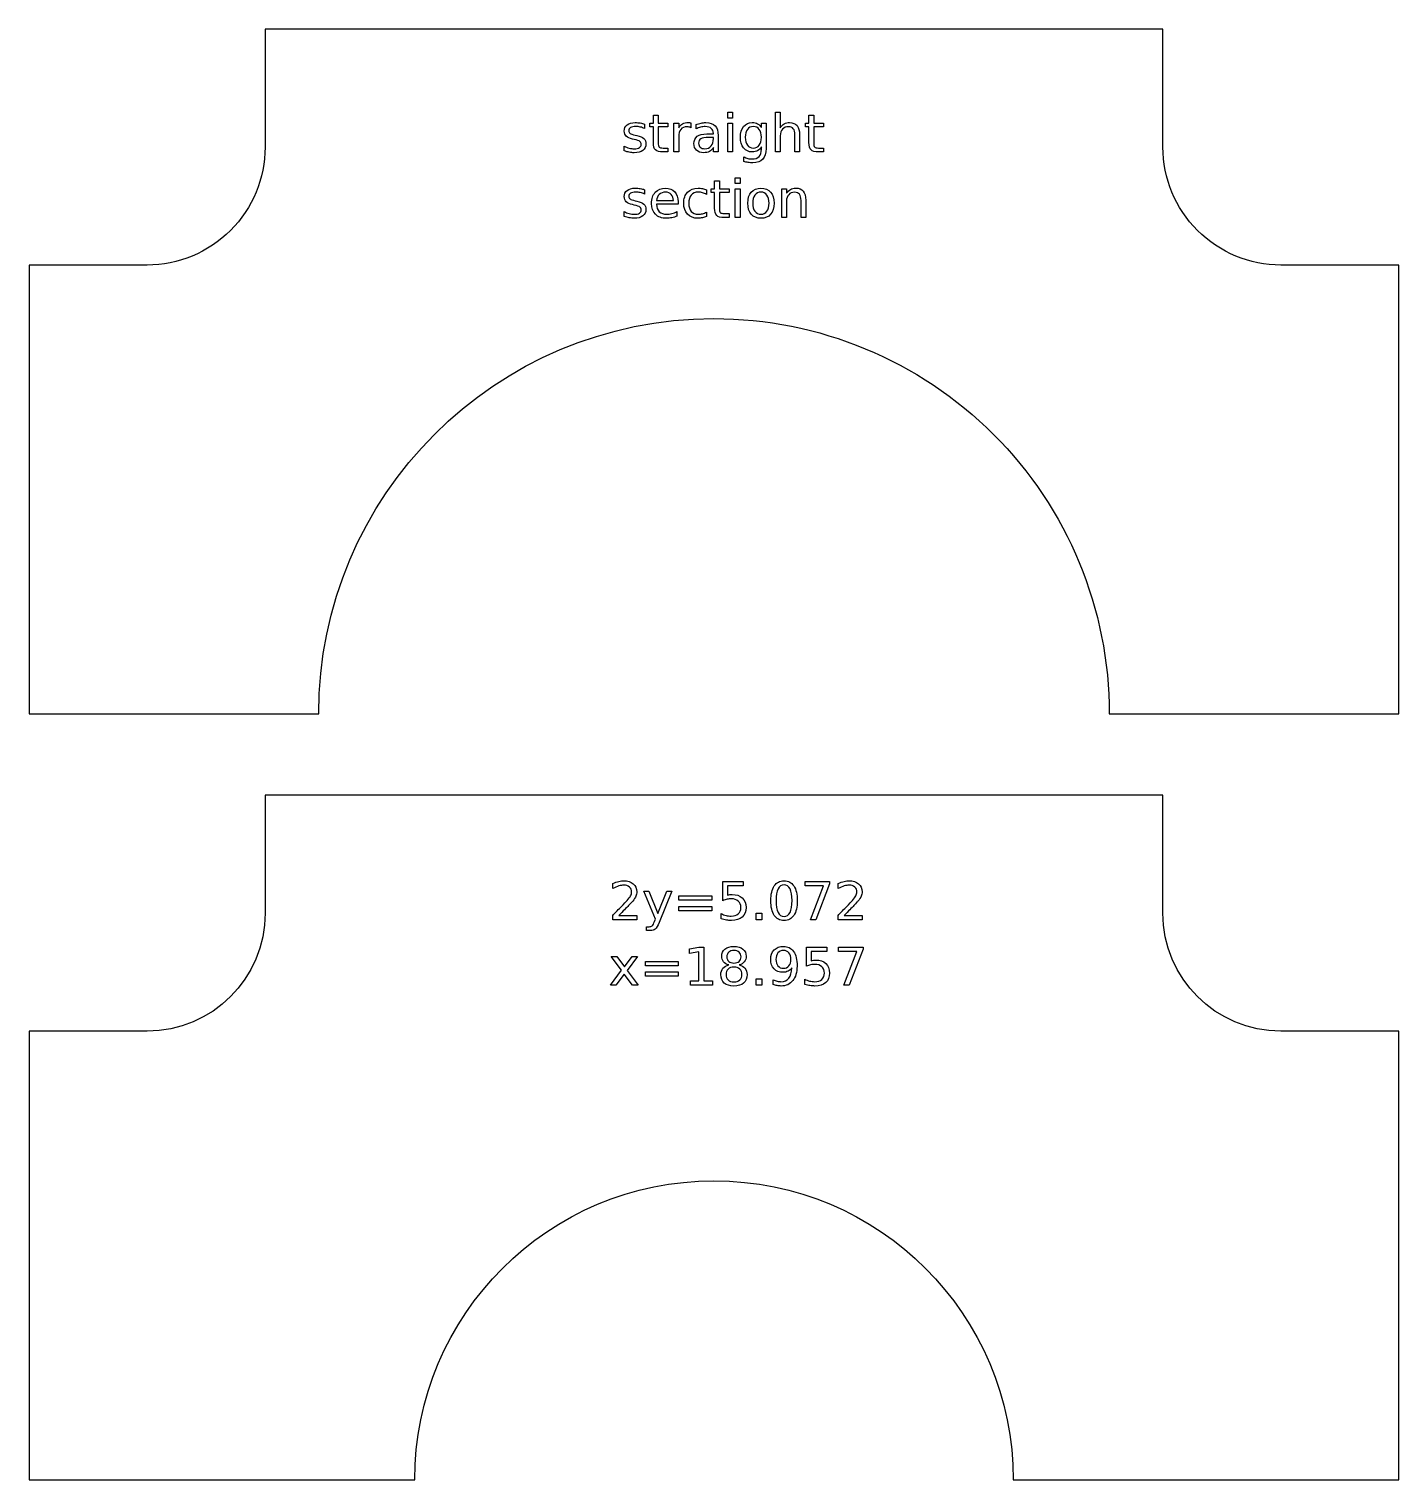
# Model space of a CAD drawing. Extents: x -1338 to 1024, y 230 to 1240.
# Drawn here: x 428.7 to 723.5, y 395.4 to 707.7 of the extents above; entities that cross this region are included whole.
import ezdxf

# ---------------------------------------------------------------- set-up
doc = ezdxf.new("R2010")
doc.units = 0
doc.layers.add('Layer_1', color=7, linetype='CONTINUOUS')

msp = doc.modelspace()

# ---------------------------------------------------------------- linework, layer by layer
at = {"layer": 'Layer_1', "color": 7}
for p, q in [((672.659762, 707.689737), (479.459911, 707.689737)), ((479.459911, 707.689737), (479.459911, 707.689737)), ((672.659762, 682.289737), (672.659762, 707.689737)), ((561.095277, 687.219383), (561.095277, 686.260268)), ((561.095277, 687.219383), (561.095277, 687.219383)), ((562.285888, 686.613045), (562.285888, 687.401284)), ((562.285888, 687.401284), (563.030023, 687.401284)), ((563.030023, 687.401284), (563.030023, 689.154149)), ((563.030023, 689.154149), (564.049776, 689.154149)), ((564.049776, 689.154149), (564.049776, 687.401284)), ((564.049776, 689.154149), (564.049776, 689.154149)), ((564.049776, 687.401284), (566.138898, 687.401284)), ((566.138898, 687.401284), (566.138898, 686.613045)), ((567.439745, 681.227673), (567.439745, 687.401284)), ((567.439745, 687.401284), (568.459499, 687.401284)), ((568.459499, 687.401284), (568.459499, 686.442171)), ((571.050214, 687.49499), (571.055576, 686.453195)), ((572.196742, 686.1831), (572.196742, 687.120165)), ((579.053867, 689.804584), (580.068089, 689.804584)), ((579.053867, 688.520252), (579.053867, 689.804584)), ((579.053867, 689.804584), (579.053867, 689.804584)), ((580.068089, 688.520252), (579.053867, 688.520252)), ((579.053867, 687.401284), (580.068089, 687.401284)), ((579.053867, 681.227673), (579.053867, 687.401284)), ((579.053867, 687.401284), (579.053867, 687.401284)), ((580.068089, 689.804584), (580.068089, 688.520252)), ((580.068089, 687.401284), (580.068089, 681.227673)), ((586.247232, 686.464218), (586.247232, 687.401284)), ((586.247232, 687.401284), (587.261454, 687.401284)), ((587.261454, 687.401284), (587.261454, 681.993864)), ((589.311967, 681.227673), (589.311967, 689.804584)), ((589.311967, 689.804584), (590.331721, 689.804584)), ((590.331721, 689.804584), (590.331721, 686.442171)), ((595.755693, 686.613045), (595.755693, 687.401284)), ((595.755693, 687.401284), (596.499829, 687.401284)), ((596.499829, 687.401284), (596.499829, 689.154149)), ((596.499829, 689.154149), (597.519582, 689.154149)), ((597.519582, 689.154149), (597.519582, 687.401284)), ((597.519582, 689.154149), (597.519582, 689.154149)), ((597.519582, 687.401284), (599.608676, 687.401284)), ((599.608676, 687.401284), (599.608676, 686.613045)), ((558.884884, 683.912091), (558.532106, 683.994774)), ((559.088846, 684.838133), (559.43612, 684.760962)), ((563.030023, 686.613045), (562.285888, 686.613045)), ((563.030023, 683.261657), (563.030023, 686.613045)), ((566.138898, 686.613045), (564.049776, 686.613045)), ((564.049776, 686.613045), (564.049776, 683.261657)), ((568.459499, 684.479843), (568.459499, 681.227673)), ((571.055576, 686.453195), (571.055717, 686.453195)), ((574.522874, 685.124766), (575.944992, 685.124766)), ((575.944992, 684.331016), (574.936273, 684.331016)), ((574.936273, 684.331016), (574.936273, 684.331016)), ((575.944992, 685.124766), (575.944992, 685.223984)), ((575.944992, 684.105018), (575.944992, 684.331016)), ((576.959242, 684.749939), (576.959242, 681.227673)), ((576.959242, 684.749939), (576.959242, 684.749939)), ((586.247232, 684.386137), (586.247232, 684.386137)), ((590.331721, 684.716865), (590.331721, 681.227673)), ((593.468141, 681.227673), (593.468141, 684.920816)), ((594.482363, 684.953889), (594.482363, 681.227673)), ((594.482363, 684.953889), (594.482363, 684.953889)), ((596.499829, 686.613045), (595.755693, 686.613045)), ((596.499829, 683.261657), (596.499829, 686.613045)), ((599.608676, 686.613045), (597.519582, 686.613045)), ((597.519582, 686.613045), (597.519582, 683.261657)), ((556.707596, 681.45367), (556.707596, 682.50098)), ((565.097075, 682.076546), (566.138898, 682.076546)), ((566.138898, 681.227673), (565.097075, 681.227673)), ((566.138898, 682.076546), (566.138898, 681.227673)), ((568.459499, 681.227673), (567.439745, 681.227673)), ((575.944992, 681.227673), (575.944992, 682.164741)), ((576.959242, 681.227673), (575.944992, 681.227673)), ((580.068089, 681.227673), (579.053867, 681.227673)), ((586.247232, 681.811963), (586.247232, 682.313568)), ((587.261454, 681.993864), (587.261454, 681.993864)), ((590.331721, 681.227673), (589.311967, 681.227673)), ((594.482363, 681.227673), (593.468141, 681.227673)), ((598.566881, 682.076546), (599.608676, 682.076546)), ((599.608676, 681.227673), (598.566881, 681.227673)), ((599.608676, 682.076546), (599.608676, 681.227673)), ((582.487919, 679.204712), (582.487919, 680.191389)), ((576.193065, 673.290173), (576.193065, 675.043038)), ((576.193065, 675.043038), (577.21279, 675.043038)), ((577.21279, 675.043038), (577.21279, 673.290173)), ((577.21279, 675.043038), (577.21279, 675.043038)), ((580.641367, 675.693473), (581.655589, 675.693473)), ((580.641367, 674.409141), (580.641367, 675.693473)), ((580.641367, 675.693473), (580.641367, 675.693473)), ((581.655589, 675.693473), (581.655589, 674.409141)), ((561.095277, 673.108272), (561.095277, 672.149157)), ((561.095277, 673.108272), (561.095277, 673.108272)), ((574.434679, 673.053151), (574.434679, 672.105059)), ((574.434679, 673.053151), (574.434679, 673.053151)), ((575.448901, 672.501934), (575.448901, 673.290173)), ((575.448901, 673.290173), (576.193065, 673.290173)), ((576.193065, 672.501934), (575.448901, 672.501934)), ((576.193065, 669.150545), (576.193065, 672.501934)), ((577.21279, 673.290173), (579.301912, 673.290173)), ((579.301912, 672.501934), (577.21279, 672.501934)), ((577.21279, 672.501934), (577.21279, 669.150545)), ((579.301912, 673.290173), (579.301912, 672.501934)), ((581.655589, 674.409141), (580.641367, 674.409141)), ((580.641367, 673.290173), (581.655589, 673.290173)), ((580.641367, 667.116561), (580.641367, 673.290173)), ((580.641367, 673.290173), (580.641367, 673.290173)), ((581.655589, 673.290173), (581.655589, 667.116561)), ((586.16454, 673.439002), (586.16454, 673.439002)), ((586.16454, 672.579105), (586.16454, 672.579105)), ((590.634884, 667.116561), (590.634884, 673.290173)), ((590.634884, 673.290173), (591.654638, 673.290173)), ((591.654638, 673.290173), (591.654638, 672.33106)), ((556.707596, 667.342559), (556.707596, 668.389869)), ((558.884884, 669.80098), (558.532106, 669.883663)), ((559.088846, 670.727022), (559.43612, 670.649851)), ((568.327221, 669.960834), (563.663922, 669.960834)), ((563.696999, 670.749072), (567.312971, 670.754575)), ((567.312971, 670.754575), (567.312971, 670.754584)), ((568.090183, 668.389869), (568.090183, 667.430754)), ((568.327221, 670.456927), (568.327221, 669.960834)), ((568.327221, 670.456927), (568.327221, 670.456927)), ((591.654638, 670.605754), (591.654638, 667.116561)), ((594.791058, 667.116561), (594.791058, 670.809705)), ((595.80528, 670.842778), (595.80528, 667.116561)), ((595.80528, 670.842778), (595.80528, 670.842778)), ((574.434679, 668.290651), (574.434679, 667.353586)), ((578.260117, 667.965435), (579.301912, 667.965435)), ((579.301912, 667.116561), (578.260117, 667.116561)), ((579.301912, 667.965435), (579.301912, 667.116561)), ((581.655589, 667.116561), (580.641367, 667.116561)), ((591.654638, 667.116561), (590.634884, 667.116561)), ((595.80528, 667.116561), (594.791058, 667.116561)), ((454.059911, 656.889737), (428.659911, 656.889737)), ((428.659911, 656.889737), (428.659911, 560.2898)), ((723.459762, 656.889737), (698.059762, 656.889737)), ((723.459762, 560.2898), (723.459762, 656.889737)), ((661.128895, 560.2898), (723.459762, 560.2898)), ((672.659762, 542.772179), (479.459911, 542.772179)), ((479.459911, 542.772179), (479.459911, 542.772179)), ((672.659762, 517.372179), (672.659762, 542.772179)), ((554.317315, 522.675104), (554.317315, 523.799582)), ((563.456461, 516.066032), (560.959471, 522.140425)), ((560.959471, 522.140425), (562.034343, 522.140425)), ((562.034343, 522.140425), (563.963586, 517.311778)), ((563.963586, 517.311778), (565.892829, 522.140425)), ((566.9677, 522.140425), (564.255714, 515.39355)), ((565.892829, 522.140425), (566.9677, 522.140425)), ((577.980999, 524.196457), (582.352113, 524.196457)), ((577.980999, 520.062341), (577.980999, 524.196457)), ((577.980999, 524.196457), (577.980999, 524.196457)), ((582.352113, 523.259391), (579.000724, 523.259391)), ((579.000724, 523.259391), (579.000724, 521.241943)), ((582.352113, 524.196457), (582.352113, 523.259391)), ((591.132978, 524.345287), (591.132978, 524.345287)), ((591.132978, 523.463342), (591.132978, 523.463342)), ((595.658468, 524.196457), (600.950134, 524.196457)), ((595.658468, 523.259391), (595.658468, 524.196457)), ((595.658468, 524.196457), (595.658468, 524.196457)), ((599.61068, 523.259391), (595.658468, 523.259391)), ((596.799464, 515.966814), (599.61068, 523.259391)), ((600.950134, 523.722411), (597.96253, 515.966814)), ((600.950134, 524.196457), (600.950134, 523.722411)), ((602.802218, 522.675104), (602.802218, 523.799582)), ((568.500082, 521.093116), (575.566673, 521.093116)), ((568.500082, 520.167074), (568.500082, 521.093116)), ((568.500082, 521.093116), (568.500082, 521.093116)), ((575.566673, 520.167074), (568.500082, 520.167074)), ((568.500082, 518.844157), (575.566673, 518.844157)), ((568.500082, 517.907092), (568.500082, 518.844157)), ((568.500082, 518.844157), (568.500082, 518.844157)), ((575.566673, 521.093116), (575.566673, 520.167074)), ((575.566673, 518.844157), (575.566673, 517.907092)), ((554.262197, 515.966814), (554.262197, 516.90388)), ((559.487711, 515.966814), (554.262197, 515.966814)), ((555.601652, 516.90388), (559.487711, 516.90388)), ((555.601652, 516.90388), (555.601652, 516.90388)), ((559.487711, 516.90388), (559.487711, 515.966814)), ((563.274568, 515.60301), (563.456461, 516.066032)), ((564.255714, 515.39355), (564.255714, 515.39355)), ((575.566673, 517.907092), (568.500082, 517.907092)), ((577.633725, 516.159739), (577.633725, 517.278705)), ((585.157797, 517.366899), (586.320863, 517.366899)), ((585.157797, 515.966814), (585.157797, 517.366899)), ((585.157797, 517.366899), (585.157797, 517.366899)), ((586.320863, 515.966814), (585.157797, 515.966814)), ((586.320863, 517.366899), (586.320863, 515.966814)), ((597.96253, 515.966814), (596.799464, 515.966814)), ((602.7471, 515.966814), (602.7471, 516.90388)), ((607.972614, 515.966814), (602.7471, 515.966814)), ((604.086555, 516.90388), (607.972614, 516.90388)), ((604.086555, 516.90388), (604.086555, 516.90388)), ((607.972614, 516.90388), (607.972614, 515.966814)), ((561.516183, 513.618635), (561.516183, 514.467509)), ((561.516183, 514.467509), (562.111502, 514.467509)), ((562.326471, 513.618635), (561.516183, 513.618635)), ((570.815179, 509.688468), (572.78303, 510.085357)), ((570.815179, 508.674246), (570.815179, 509.688468)), ((572.78303, 510.085357), (573.896482, 510.085357)), ((573.896482, 510.085357), (573.896482, 502.792763)), ((595.950596, 510.085357), (600.321738, 510.085357)), ((595.950596, 505.951225), (595.950596, 510.085357)), ((595.950596, 510.085357), (595.950596, 510.085357)), ((600.321738, 509.148266), (596.97035, 509.148266)), ((596.97035, 509.148266), (596.97035, 507.130829)), ((600.321738, 510.085357), (600.321738, 509.148266)), ((602.846301, 510.085357), (608.137968, 510.085357)), ((602.846301, 509.148266), (602.846301, 510.085357)), ((602.846301, 510.085357), (602.846301, 510.085357)), ((606.798513, 509.148266), (602.846301, 509.148266)), ((603.987325, 501.8557), (606.798513, 509.148266)), ((608.137968, 509.611308), (605.150391, 501.8557)), ((608.137968, 510.085357), (608.137968, 509.611308)), ((556.158363, 505.085818), (553.964537, 508.029312)), ((553.964537, 508.029312), (555.16068, 508.029312)), ((555.16068, 508.029312), (556.797794, 505.829954)), ((556.797794, 505.829954), (558.434881, 508.029312)), ((559.631023, 508.029312), (557.398617, 505.025197)), ((558.434881, 508.029312), (559.631023, 508.029312)), ((559.631023, 508.029312), (559.631023, 508.029312)), ((561.312249, 506.982013), (568.378811, 506.982013)), ((561.312249, 506.055957), (561.312249, 506.982013)), ((561.312249, 506.982013), (561.312249, 506.982013)), ((568.378811, 506.055957), (561.312249, 506.055957)), ((568.378811, 506.982013), (568.378811, 506.055957)), ((572.794065, 509.071107), (570.815179, 508.674246)), ((572.794065, 502.792763), (572.794065, 509.071107)), ((578.829867, 507.996235), (578.829867, 507.996235)), ((579.237763, 506.23785), (579.237763, 506.23785)), ((553.760575, 501.8557), (556.158363, 505.085818)), ((556.753683, 504.281062), (554.956718, 501.8557)), ((558.550648, 501.8557), (556.753683, 504.281062)), ((557.398617, 505.025197), (559.746791, 501.8557)), ((561.312249, 504.733041), (568.378811, 504.733041)), ((561.312249, 503.795978), (561.312249, 504.733041)), ((561.312249, 504.733041), (561.312249, 504.733041)), ((568.378811, 503.795978), (561.312249, 503.795978)), ((568.378811, 504.733041), (568.378811, 503.795978)), ((580.351214, 505.763829), (580.351214, 505.763829)), ((585.157797, 503.255777), (586.320863, 503.255777)), ((585.157797, 501.8557), (585.157797, 503.255777)), ((585.157797, 503.255777), (585.157797, 503.255777)), ((586.320863, 503.255777), (586.320863, 501.8557)), ((588.784804, 502.026586), (588.784804, 503.040808)), ((591.0007, 505.515784), (591.0007, 505.515784)), ((595.60335, 502.048628), (595.60335, 503.167582)), ((554.956718, 501.8557), (553.760575, 501.8557)), ((559.746791, 501.8557), (558.550648, 501.8557)), ((570.97503, 502.792763), (572.794065, 502.792763)), ((570.97503, 501.8557), (570.97503, 502.792763)), ((570.97503, 502.792763), (570.97503, 502.792763)), ((575.715488, 501.8557), (570.97503, 501.8557)), ((573.896482, 502.792763), (575.715488, 502.792763)), ((575.715488, 502.792763), (575.715488, 501.8557)), ((586.320863, 501.8557), (585.157797, 501.8557)), ((588.784804, 502.026586), (588.784804, 502.026586)), ((605.150391, 501.8557), (603.987325, 501.8557)), ((454.059911, 491.972185), (428.659911, 491.972185)), ((428.659911, 491.972185), (428.659911, 395.37226)), ((723.459762, 395.37226), (723.459762, 491.972185)), ((640.457754, 395.37226), (723.459762, 395.37226))]:
    msp.add_line(p, q, dxfattribs=at)
for points in [[(479.459911, 707.689737), (479.459911, 707.689737), (479.459911, 682.289737), (479.459911, 682.289737)], [(557.36904, 687.076068), (557.780614, 687.392098), (558.364908, 687.550114), (559.121922, 687.550114)], [(559.121922, 687.550114), (559.496751, 687.550114), (559.849529, 687.522553), (560.180256, 687.467431)], [(560.180256, 687.467431), (560.510983, 687.412309), (560.81599, 687.329627), (561.095277, 687.219383)], [(568.459499, 686.442171), (568.672633, 686.816996), (568.950076, 687.09444), (569.291828, 687.274504)], [(569.291828, 687.274504), (569.633581, 687.458244), (570.048833, 687.550114), (570.537586, 687.550114)], [(570.537586, 687.550114), (570.607407, 687.550114), (570.684576, 687.544601), (570.769092, 687.533575)], [(570.769092, 687.533575), (570.853609, 687.526219), (570.947316, 687.513357), (571.050214, 687.49499)], [(572.196742, 687.120165), (572.567902, 687.263481), (572.928027, 687.370049), (573.277117, 687.439869)], [(573.277117, 687.439869), (573.626226, 687.513365), (573.966143, 687.550114), (574.29687, 687.550114)], [(574.29687, 687.550114), (575.18984, 687.550114), (575.856806, 687.318603), (576.297769, 686.855582)], [(582.438332, 686.684705), (582.901346, 687.261644), (583.51135, 687.550114), (584.268346, 687.550114)], [(584.268346, 687.550114), (584.724022, 687.550114), (585.115389, 687.460082), (585.442447, 687.280018)], [(585.442447, 687.280018), (585.769505, 687.099953), (586.037766, 686.82802), (586.247232, 686.464218)], [(590.331721, 686.442171), (590.574263, 686.813322), (590.859062, 687.090766), (591.18612, 687.274504)], [(591.18612, 687.274504), (591.516847, 687.458244), (591.897179, 687.550114), (592.327117, 687.550114)], [(592.327117, 687.550114), (593.03636, 687.550114), (593.572874, 687.329627), (593.936658, 686.888655)], [(556.751679, 685.731101), (556.751679, 686.311715), (556.957466, 686.760037), (557.36904, 687.076068)], [(557.17061, 684.601111), (556.891323, 684.876718), (556.751679, 685.253382), (556.751679, 685.731101)], [(558.532106, 683.994774), (557.903729, 684.127067), (557.449897, 684.329179), (557.17061, 684.601111)], [(558.107672, 686.46973), (557.857793, 686.31539), (557.732853, 686.08388), (557.732853, 685.775198)], [(557.732853, 685.775198), (557.732853, 685.540013), (557.822882, 685.354438), (558.00294, 685.218473)], [(558.00294, 685.218473), (558.183016, 685.08618), (558.544985, 684.9594), (559.088846, 684.838133)], [(559.243193, 686.70124), (558.739746, 686.70124), (558.361239, 686.62407), (558.107672, 686.46973)], [(560.202297, 686.590998), (559.893621, 686.664493), (559.57392, 686.70124), (559.243193, 686.70124)], [(559.43612, 684.760962), (560.15637, 684.606622), (560.667155, 684.387974), (560.968474, 684.105018)], [(561.095277, 686.260268), (560.808633, 686.407258), (560.510973, 686.517502), (560.202297, 686.590998)], [(560.968474, 684.105018), (561.273481, 683.825735), (561.425985, 683.434372), (561.425985, 682.930929)], [(568.917009, 686.083879), (568.612002, 685.712728), (568.459499, 685.17805), (568.459499, 684.479843)], [(570.239926, 686.646119), (569.666657, 686.646119), (569.225685, 686.458706), (568.917009, 686.083879)], [(570.680898, 686.59651), (570.548611, 686.629583), (570.40162, 686.646119), (570.239926, 686.646119)], [(571.055717, 686.453195), (570.941812, 686.51934), (570.816873, 686.567112), (570.680898, 686.59651)], [(571.744735, 683.024635), (571.744735, 683.719167), (571.976251, 684.242822), (572.439284, 684.5956)], [(573.161377, 686.563436), (572.826963, 686.478917), (572.505418, 686.352138), (572.196742, 686.1831)], [(572.439284, 684.5956), (572.905966, 684.948377), (573.600496, 685.124766), (574.522874, 685.124766)], [(573.233034, 684.049895), (572.917001, 683.862482), (572.758985, 683.542778), (572.758985, 683.090782)], [(574.192138, 686.690216), (573.83936, 686.690216), (573.495773, 686.647956), (573.161377, 686.563436)], [(574.936273, 684.331016), (574.116812, 684.331016), (573.549066, 684.237309), (573.233034, 684.049895)], [(575.481978, 686.304365), (575.176971, 686.561599), (574.747024, 686.690216), (574.192138, 686.690216)], [(575.432363, 682.512004), (575.774115, 682.912554), (575.944992, 683.443559), (575.944992, 684.105018)], [(575.944992, 685.223984), (575.944992, 685.69068), (575.790654, 686.050807), (575.481978, 686.304365)], [(576.297769, 686.855582), (576.738751, 686.39256), (576.959242, 685.690679), (576.959242, 684.749939)], [(581.743783, 684.386137), (581.743783, 685.341576), (581.9753, 686.107765), (582.438332, 686.684705)], [(582.438332, 682.093082), (581.9753, 682.670021), (581.743783, 683.434373), (581.743783, 684.386137)], [(583.243089, 686.094905), (582.94177, 685.69068), (582.79111, 685.121091), (582.79111, 684.386137)], [(582.79111, 684.386137), (582.79111, 683.654858), (582.94177, 683.087106), (583.243089, 682.682881)], [(584.516391, 686.70124), (583.97253, 686.70124), (583.548096, 686.499128), (583.243089, 686.094905)], [(585.789721, 686.094905), (585.488383, 686.499128), (585.06394, 686.70124), (584.516391, 686.70124)], [(586.247232, 684.386137), (586.247232, 685.121091), (586.094728, 685.69068), (585.789721, 686.094905)], [(585.789721, 682.682881), (586.094728, 683.087106), (586.247232, 683.654858), (586.247232, 684.386137)], [(590.80577, 686.144514), (590.489737, 685.795411), (590.331721, 685.319528), (590.331721, 684.716865)], [(592.101113, 686.668169), (591.553583, 686.668169), (591.121802, 686.493618), (590.80577, 686.144514)], [(593.126398, 686.232709), (592.898551, 686.523016), (592.556789, 686.668169), (592.101113, 686.668169)], [(593.468141, 684.920816), (593.468141, 685.505104), (593.354227, 685.942402), (593.126398, 686.232709)], [(593.936658, 686.888655), (594.300461, 686.451358), (594.482363, 685.806436), (594.482363, 684.953889)], [(479.459911, 682.289737), (479.459911, 675.553238), (476.783847, 669.092649), (472.020423, 664.329225)], [(556.707596, 682.50098), (557.082425, 682.306219), (557.451741, 682.159228), (557.815544, 682.060008)], [(557.837586, 681.16704), (557.481139, 681.229511), (557.104476, 681.325054), (556.707596, 681.45367)], [(557.815544, 682.060008), (558.179347, 681.964464), (558.539472, 681.916693), (558.895919, 681.916693)], [(558.873877, 681.067822), (558.54315, 681.067822), (558.19772, 681.100895), (557.837586, 681.16704)], [(560.742499, 681.569427), (560.290492, 681.235024), (559.667618, 681.067822), (558.873877, 681.067822)], [(560.103068, 683.487657), (559.919341, 683.634648), (559.51328, 683.776126), (558.884884, 683.912091)], [(558.895919, 681.916693), (559.373646, 681.916693), (559.741118, 681.997537), (559.998335, 682.159226)], [(559.998335, 682.159226), (560.255571, 682.324591), (560.38419, 682.556102), (560.38419, 682.853758)], [(560.38419, 682.853758), (560.38419, 683.129367), (560.290482, 683.340667), (560.103068, 683.487657)], [(561.425985, 682.930929), (561.425985, 682.357664), (561.198156, 681.90383), (560.742499, 681.569427)], [(563.476527, 681.663133), (563.178857, 681.957114), (563.030023, 682.489956), (563.030023, 683.261657)], [(565.097075, 681.227673), (564.31436, 681.227673), (563.774177, 681.372826), (563.476527, 681.663133)], [(564.049776, 683.261657), (564.049776, 682.758214), (564.117764, 682.434834), (564.253738, 682.291518)], [(564.253738, 682.291518), (564.393382, 682.148203), (564.674494, 682.076546), (565.097075, 682.076546)], [(572.301474, 681.596989), (571.930315, 681.953441), (571.744735, 682.429323), (571.744735, 683.024635)], [(573.811815, 681.067822), (573.17975, 681.067822), (572.676303, 681.244211), (572.301474, 681.596989)], [(572.758985, 683.090782), (572.758985, 682.730654), (572.876577, 682.444021), (573.111763, 682.230885)], [(573.111763, 682.230885), (573.350617, 682.021424), (573.673996, 681.916693), (574.081902, 681.916693)], [(575.079585, 681.332405), (574.734164, 681.156016), (574.311574, 681.067822), (573.811815, 681.067822)], [(574.081902, 681.916693), (574.644145, 681.916693), (575.094298, 682.11513), (575.432363, 682.512004)], [(575.944992, 682.164741), (575.713494, 681.789914), (575.425025, 681.512469), (575.079585, 681.332405)], [(584.268346, 681.227673), (583.51135, 681.227673), (582.901346, 681.516142), (582.438332, 682.093082)], [(583.243089, 682.682881), (583.548096, 682.278658), (583.97253, 682.076546), (584.516391, 682.076546)], [(585.442447, 681.497768), (585.115389, 681.317704), (584.724022, 681.227673), (584.268346, 681.227673)], [(584.516391, 682.076546), (585.06394, 682.076546), (585.488383, 682.278658), (585.789721, 682.682881)], [(586.247232, 682.313568), (586.037766, 681.949766), (585.769505, 681.677833), (585.442447, 681.497768)], [(585.751113, 680.240998), (586.081859, 680.586427), (586.247232, 681.110082), (586.247232, 681.811963)], [(587.261454, 681.993864), (587.261454, 680.942879), (587.028103, 680.161991), (586.561401, 679.651199)], [(596.946304, 681.663133), (596.648654, 681.957114), (596.499829, 682.489956), (596.499829, 683.261657)], [(598.566881, 681.227673), (597.784147, 681.227673), (597.243955, 681.372826), (596.946304, 681.663133)], [(597.519582, 683.261657), (597.519582, 682.758214), (597.58756, 682.434834), (597.723516, 682.291518)], [(597.723516, 682.291518), (597.86316, 682.148203), (598.144281, 682.076546), (598.566881, 682.076546)], [(680.099249, 664.329225), (675.335825, 669.092649), (672.659762, 675.553238), (672.659762, 682.289737)], [(582.487919, 680.191389), (582.785588, 680.029699), (583.079569, 679.910269), (583.369863, 679.8331)], [(583.408471, 678.962179), (583.092439, 679.013626), (582.785588, 679.094471), (582.487919, 679.204712)], [(583.369863, 679.8331), (583.660176, 679.755929), (583.956001, 679.717343), (584.257339, 679.717343)], [(584.41719, 678.879496), (584.060724, 678.879496), (583.724485, 678.907057), (583.408471, 678.962179)], [(584.257339, 679.717343), (584.922462, 679.717343), (585.420386, 679.891895), (585.751113, 680.240998)], [(586.561401, 679.651199), (586.094719, 679.13673), (585.379981, 678.879496), (584.41719, 678.879496)], [(556.751679, 671.61999), (556.751679, 672.200604), (556.957466, 672.648926), (557.36904, 672.964957)], [(557.17061, 670.49), (556.891323, 670.765607), (556.751679, 671.14227), (556.751679, 671.61999)], [(557.36904, 672.964957), (557.780614, 673.280987), (558.364908, 673.439002), (559.121922, 673.439002)], [(558.107672, 672.358619), (557.857793, 672.204279), (557.732853, 671.972769), (557.732853, 671.664087)], [(557.732853, 671.664087), (557.732853, 671.428902), (557.822882, 671.243327), (558.00294, 671.107361)], [(559.243193, 672.590129), (558.739746, 672.590129), (558.361239, 672.512959), (558.107672, 672.358619)], [(559.121922, 673.439002), (559.496751, 673.439002), (559.849529, 673.411442), (560.180256, 673.35632)], [(560.202297, 672.479887), (559.893621, 672.553382), (559.57392, 672.590129), (559.243193, 672.590129)], [(560.180256, 673.35632), (560.510983, 673.301198), (560.81599, 673.218515), (561.095277, 673.108272)], [(561.095277, 672.149157), (560.808633, 672.296147), (560.510973, 672.406391), (560.202297, 672.479887)], [(562.605589, 670.142734), (562.605589, 671.153295), (562.877519, 671.954394), (563.42138, 672.546032)], [(563.42138, 672.546032), (563.968929, 673.141346), (564.705727, 673.439002), (565.631773, 673.439002)], [(564.281283, 672.099548), (563.9432, 671.779842), (563.748438, 671.329684), (563.696999, 670.749072)], [(565.64278, 672.579105), (565.076868, 672.579105), (564.623036, 672.419253), (564.281283, 672.099548)], [(565.631773, 673.439002), (566.462259, 673.439002), (567.1182, 673.170744), (567.599596, 672.634226)], [(566.844454, 672.083012), (566.543116, 672.413741), (566.142558, 672.579105), (565.64278, 672.579105)], [(567.312971, 670.754584), (567.305633, 671.309474), (567.149461, 671.752283), (566.844454, 672.083012)], [(567.599596, 672.634226), (568.084679, 672.101385), (568.327221, 671.375618), (568.327221, 670.456927)], [(569.550908, 670.197855), (569.550908, 671.204741), (569.826517, 671.996654), (570.377735, 672.573593)], [(570.377735, 672.573593), (570.932621, 673.150533), (571.69146, 673.439002), (572.654252, 673.439002)], [(571.165982, 671.950721), (570.802178, 671.535472), (570.620277, 670.951183), (570.620277, 670.197855)], [(572.698335, 672.579105), (572.040551, 672.579105), (571.529766, 672.369644), (571.165982, 671.950721)], [(572.654252, 673.439002), (572.966597, 673.439002), (573.271604, 673.405929), (573.569273, 673.339782)], [(573.569273, 672.457837), (573.282629, 672.538683), (572.992317, 672.579105), (572.698335, 672.579105)], [(573.569273, 673.339782), (573.866923, 673.277311), (574.155392, 673.181767), (574.434679, 673.053151)], [(574.434679, 672.105059), (574.148036, 672.263076), (573.859567, 672.380668), (573.569273, 672.457837)], [(583.331283, 670.197855), (583.331283, 671.212092), (583.581172, 672.005842), (584.08095, 672.579105)], [(584.08095, 672.579105), (584.584397, 673.15237), (585.278927, 673.439002), (586.16454, 673.439002)], [(584.8747, 671.939697), (584.558668, 671.517097), (584.400652, 670.936483), (584.400652, 670.197855)], [(586.16454, 672.579105), (585.620679, 672.579105), (585.190733, 672.365969), (584.8747, 671.939697)], [(586.16454, 673.439002), (587.046485, 673.439002), (587.73918, 673.15237), (588.242627, 672.579105)], [(587.448877, 671.934185), (587.132845, 672.364132), (586.704733, 672.579105), (586.16454, 672.579105)], [(587.922926, 670.197855), (587.922926, 670.929134), (587.76491, 671.507911), (587.448877, 671.934185)], [(588.242627, 672.579105), (588.746055, 672.005842), (588.997769, 671.212092), (588.997769, 670.197855)], [(591.654638, 672.33106), (591.897179, 672.702211), (592.181979, 672.979655), (592.509037, 673.163393)], [(592.128686, 672.033403), (591.812654, 671.6843), (591.654638, 671.208417), (591.654638, 670.605754)], [(593.42403, 672.557058), (592.8765, 672.557058), (592.444719, 672.382506), (592.128686, 672.033403)], [(592.509037, 673.163393), (592.839764, 673.347133), (593.220096, 673.439002), (593.650033, 673.439002)], [(594.449315, 672.121598), (594.221467, 672.411905), (593.879706, 672.557058), (593.42403, 672.557058)], [(593.650033, 673.439002), (594.359277, 673.439002), (594.89579, 673.218516), (595.259575, 672.777544)], [(594.791058, 670.809705), (594.791058, 671.393993), (594.677143, 671.831291), (594.449315, 672.121598)], [(595.259575, 672.777544), (595.623378, 672.340246), (595.80528, 671.695324), (595.80528, 670.842778)], [(556.707596, 668.389869), (557.082425, 668.195108), (557.451741, 668.048117), (557.815544, 667.948897)], [(558.532106, 669.883663), (557.903729, 670.015955), (557.449897, 670.218068), (557.17061, 670.49)], [(558.00294, 671.107361), (558.183016, 670.975069), (558.544985, 670.848289), (559.088846, 670.727022)], [(560.103068, 669.376546), (559.919341, 669.523537), (559.51328, 669.665015), (558.884884, 669.80098)], [(559.43612, 670.649851), (560.15637, 670.495511), (560.667155, 670.276863), (560.968474, 669.993907)], [(559.998335, 668.048115), (560.255571, 668.21348), (560.38419, 668.444991), (560.38419, 668.742647)], [(560.38419, 668.742647), (560.38419, 669.018256), (560.290482, 669.229555), (560.103068, 669.376546)], [(561.425985, 668.819818), (561.425985, 668.246553), (561.198156, 667.792719), (560.742499, 667.458316)], [(560.968474, 669.993907), (561.273481, 669.714624), (561.425985, 669.323261), (561.425985, 668.819818)], [(563.465492, 667.816605), (562.892223, 668.38987), (562.605589, 669.165246), (562.605589, 670.142734)], [(563.663922, 669.960834), (563.708024, 669.262627), (563.917489, 668.729786), (564.292318, 668.36231)], [(564.292318, 668.36231), (564.670816, 667.998507), (565.196304, 667.816605), (565.868783, 667.816605)], [(566.998773, 667.95992), (567.366264, 668.055466), (567.730067, 668.198782), (568.090183, 668.389869)], [(570.372232, 667.833143), (569.824683, 668.41743), (569.550908, 669.205667), (569.550908, 670.197855)], [(570.620277, 670.197855), (570.620277, 669.444529), (570.802178, 668.858403), (571.165982, 668.439478)], [(571.165982, 668.439478), (571.529766, 668.02423), (572.040551, 667.816605), (572.698335, 667.816605)], [(576.63954, 667.552022), (576.34189, 667.846003), (576.193065, 668.378845), (576.193065, 669.150545)], [(577.21279, 669.150545), (577.21279, 668.647102), (577.280778, 668.323723), (577.416752, 668.180407)], [(584.08095, 667.816605), (583.581172, 668.393545), (583.331283, 669.187295), (583.331283, 670.197855)], [(584.400652, 670.197855), (584.400652, 669.459227), (584.556824, 668.876777), (584.869169, 668.450505)], [(584.869169, 668.450505), (585.185201, 668.027905), (585.616992, 667.816605), (586.16454, 667.816605)], [(586.16454, 667.816605), (586.704733, 667.816605), (587.132845, 668.029742), (587.448877, 668.456016)], [(587.448877, 668.456016), (587.76491, 668.882289), (587.922926, 669.462902), (587.922926, 670.197855)], [(588.997769, 670.197855), (588.997769, 669.187295), (588.746055, 668.393545), (588.242627, 667.816605)], [(557.837586, 667.055929), (557.481139, 667.1184), (557.104476, 667.213943), (556.707596, 667.342559)], [(557.815544, 667.948897), (558.179347, 667.853353), (558.539472, 667.805582), (558.895919, 667.805582)], [(558.873877, 666.956711), (558.54315, 666.956711), (558.19772, 666.989783), (557.837586, 667.055929)], [(560.742499, 667.458316), (560.290492, 667.123912), (559.667618, 666.956711), (558.873877, 666.956711)], [(558.895919, 667.805582), (559.373646, 667.805582), (559.741118, 667.886426), (559.998335, 668.048115)], [(565.808162, 666.956711), (564.823319, 666.956711), (564.042429, 667.243342), (563.465492, 667.816605)], [(566.971228, 667.077976), (566.589043, 666.997133), (566.201354, 666.956711), (565.808162, 666.956711)], [(565.868783, 667.816605), (566.258306, 667.816605), (566.63497, 667.864377), (566.998773, 667.95992)], [(568.090183, 667.430754), (567.726379, 667.276414), (567.353394, 667.158821), (566.971228, 667.077976)], [(572.588099, 666.956711), (571.658384, 666.956711), (570.919761, 667.248855), (570.372232, 667.833143)], [(573.552735, 667.055929), (573.251397, 666.989783), (572.929852, 666.956711), (572.588099, 666.956711)], [(572.698335, 667.816605), (572.992317, 667.816605), (573.282629, 667.855191), (573.569273, 667.932361)], [(574.434679, 667.353586), (574.151723, 667.221293), (573.857742, 667.122074), (573.552735, 667.055929)], [(573.569273, 667.932361), (573.859567, 668.013207), (574.148036, 668.132637), (574.434679, 668.290651)], [(578.260117, 667.116561), (577.477383, 667.116561), (576.937191, 667.261715), (576.63954, 667.552022)], [(577.416752, 668.180407), (577.556396, 668.037092), (577.837517, 667.965435), (578.260117, 667.965435)], [(586.16454, 666.956711), (585.278927, 666.956711), (584.584397, 667.243342), (584.08095, 667.816605)], [(588.242627, 667.816605), (587.73918, 667.243342), (587.046485, 666.956711), (586.16454, 666.956711)], [(472.020423, 664.329225), (467.256999, 659.565801), (460.79641, 656.889737), (454.059911, 656.889737)], [(698.059762, 656.889737), (691.323263, 656.889737), (684.862673, 659.565801), (680.099249, 664.329225)], [(490.991342, 560.2898), (490.991468, 607.271782), (529.077854, 645.358174), (576.059836, 645.358306)], [(576.059836, 645.358306), (598.621484, 645.358392), (620.259098, 636.395889), (636.212644, 620.442446)], [(636.212644, 620.442446), (652.16619, 604.489004), (661.128835, 582.851448), (661.128895, 560.2898)], [(428.659911, 560.2898), (428.659911, 560.2898), (490.991342, 560.2898), (490.991342, 560.2898)], [(479.459911, 542.772179), (479.459911, 542.772179), (479.459911, 517.372179), (479.459911, 517.372179)], [(554.317315, 523.799582), (554.765634, 523.979645), (555.184556, 524.115611), (555.574079, 524.20748)], [(555.55754, 523.226318), (555.171705, 523.105051), (554.758296, 522.921313), (554.317315, 522.675104)], [(556.665488, 523.408219), (556.31638, 523.408219), (555.947064, 523.347585), (555.55754, 523.226318)], [(555.574079, 524.20748), (555.963602, 524.299351), (556.320058, 524.345287), (556.643447, 524.345287)], [(556.643447, 524.345287), (557.495984, 524.345287), (558.175819, 524.13215), (558.682954, 523.705875)], [(557.861631, 522.994808), (557.556624, 523.270415), (557.15791, 523.408219), (556.665488, 523.408219)], [(558.324645, 521.925451), (558.324645, 522.362749), (558.170307, 522.719201), (557.861631, 522.994808)], [(558.109676, 521.104139), (558.252988, 521.383423), (558.324645, 521.657193), (558.324645, 521.925451)], [(558.682954, 523.705875), (559.19007, 523.279603), (559.443628, 522.710014), (559.443628, 521.997107)], [(559.443628, 521.997107), (559.443628, 521.65903), (559.379318, 521.337487), (559.2507, 521.03248)], [(588.288714, 520.073368), (588.288714, 521.46243), (588.531247, 522.520763), (589.016311, 523.248368)], [(589.016311, 523.248368), (589.505064, 523.979647), (590.210619, 524.345287), (591.132978, 524.345287)], [(589.837634, 522.614469), (589.550991, 522.052229), (589.407669, 521.205196), (589.407669, 520.073368)], [(591.132978, 523.463342), (590.559709, 523.463342), (590.127928, 523.180384), (589.837634, 522.614469)], [(591.132978, 524.345287), (592.055355, 524.345287), (592.759077, 523.979647), (593.244141, 523.248368)], [(592.42835, 522.614469), (592.141706, 523.180384), (591.709915, 523.463342), (591.132978, 523.463342)], [(592.86379, 520.073368), (592.86379, 521.205196), (592.718644, 522.052229), (592.42835, 522.614469)], [(593.244141, 523.248368), (593.732875, 522.520763), (593.977242, 521.46243), (593.977242, 520.073368)], [(602.802218, 523.799582), (603.250537, 523.979645), (603.669458, 524.115611), (604.058982, 524.20748)], [(604.042443, 523.226318), (603.656589, 523.105051), (603.243181, 522.921313), (602.802218, 522.675104)], [(605.150391, 523.408219), (604.801282, 523.408219), (604.431966, 523.347585), (604.042443, 523.226318)], [(604.058982, 524.20748), (604.448505, 524.299351), (604.804961, 524.345287), (605.12835, 524.345287)], [(605.12835, 524.345287), (605.980887, 524.345287), (606.660713, 524.13215), (607.167829, 523.705875)], [(606.346534, 522.994808), (606.041527, 523.270415), (605.642813, 523.408219), (605.150391, 523.408219)], [(606.809548, 521.925451), (606.809548, 522.362749), (606.65521, 522.719201), (606.346534, 522.994808)], [(606.594579, 521.104139), (606.737891, 521.383423), (606.809548, 521.657193), (606.809548, 521.925451)], [(607.167829, 523.705875), (607.674944, 523.279603), (607.928502, 522.710014), (607.928502, 521.997107)], [(607.928502, 521.997107), (607.928502, 521.65903), (607.864193, 521.337487), (607.735575, 521.03248)], [(554.262197, 516.90388), (554.684796, 517.341177), (555.259899, 517.927303), (555.987506, 518.662257)], [(557.685242, 519.037082), (557.192821, 518.529964), (556.498291, 517.818897), (555.601652, 516.90388)], [(555.987506, 518.662257), (556.718781, 519.400885), (557.178126, 519.876767), (557.365541, 520.089903)], [(557.365541, 520.089903), (557.721987, 520.490454), (557.970032, 520.828532), (558.109676, 521.104139)], [(558.561683, 519.963123), (558.46981, 519.856556), (558.177663, 519.547876), (557.685242, 519.037082)], [(559.2507, 521.03248), (559.125751, 520.73115), (558.896079, 520.374697), (558.561683, 519.963123)], [(578.884985, 520.371022), (578.591004, 520.304877), (578.289675, 520.201983), (577.980999, 520.062341)], [(579.777936, 520.470243), (579.480286, 520.470243), (579.182635, 520.437169), (578.884985, 520.371022)], [(579.000724, 521.241943), (579.162419, 521.297065), (579.324113, 521.337487), (579.485808, 521.363211)], [(579.485808, 521.363211), (579.647502, 521.392609), (579.809188, 521.407308), (579.970863, 521.407308)], [(581.288277, 519.968635), (580.917136, 520.30304), (580.413689, 520.470243), (579.777936, 520.470243)], [(579.970863, 521.407308), (580.889572, 521.407308), (581.617178, 521.155587), (582.153683, 520.652144)], [(581.845016, 518.607133), (581.845016, 519.180398), (581.659436, 519.634232), (581.288277, 519.968635)], [(581.288277, 517.245634), (581.659436, 517.580037), (581.845016, 518.03387), (581.845016, 518.607133)], [(582.958468, 518.607133), (582.958468, 517.721514), (582.682859, 517.032496), (582.131641, 516.540078)], [(582.153683, 520.652144), (582.690206, 520.1487), (582.958468, 519.46703), (582.958468, 518.607133)], [(589.016311, 516.898368), (588.531247, 517.629647), (588.288714, 518.68798), (588.288714, 520.073368)], [(589.407669, 520.073368), (589.407669, 518.945213), (589.550991, 518.098178), (589.837634, 517.532264)], [(592.42835, 517.532264), (592.718644, 518.098178), (592.86379, 518.945213), (592.86379, 520.073368)], [(593.977242, 520.073368), (593.977242, 518.68798), (593.732875, 517.629647), (593.244141, 516.898368)], [(602.7471, 516.90388), (603.169699, 517.341177), (603.744793, 517.927303), (604.472381, 518.662257)], [(606.170145, 519.037082), (605.677724, 518.529964), (604.983193, 517.818897), (604.086555, 516.90388)], [(604.472381, 518.662257), (605.203675, 519.400885), (605.663029, 519.876767), (605.850444, 520.089903)], [(605.850444, 520.089903), (606.20689, 520.490454), (606.454935, 520.828532), (606.594579, 521.104139)], [(607.046558, 519.963123), (606.954704, 519.856556), (606.662566, 519.547876), (606.170145, 519.037082)], [(607.735575, 521.03248), (607.610645, 520.73115), (607.380972, 520.374697), (607.046558, 519.963123)], [(479.459911, 517.372179), (479.459908, 503.344149), (468.087941, 491.972185), (454.059911, 491.972185)], [(562.76194, 514.665945), (562.916278, 514.798238), (563.087154, 515.110593), (563.274568, 515.60301)], [(564.255714, 515.39355), (563.969089, 514.658597), (563.689811, 514.179039), (563.417881, 513.954878)], [(577.633725, 517.278705), (577.964451, 517.098641), (578.306204, 516.964512), (578.658982, 516.876318)], [(578.741673, 515.895155), (578.385207, 515.953952), (578.015891, 516.042146), (577.633725, 516.159739)], [(578.658982, 516.876318), (579.011759, 516.788123), (579.384744, 516.744026), (579.777936, 516.744026)], [(579.800006, 515.806961), (579.454566, 515.806961), (579.101788, 515.836359), (578.741673, 515.895155)], [(579.777936, 516.744026), (580.413689, 516.744026), (580.917136, 516.911229), (581.288277, 517.245634)], [(582.131641, 516.540078), (581.580424, 516.051333), (580.803212, 515.806961), (579.800006, 515.806961)], [(591.132978, 515.806961), (590.210619, 515.806961), (589.505064, 516.170763), (589.016311, 516.898368)], [(589.837634, 517.532264), (590.127928, 516.970025), (590.559709, 516.688905), (591.132978, 516.688905)], [(591.132978, 516.688905), (591.709915, 516.688905), (592.141706, 516.970025), (592.42835, 517.532264)], [(593.244141, 516.898368), (592.759077, 516.170763), (592.055355, 515.806961), (591.132978, 515.806961)], [(698.059762, 491.972185), (684.031731, 491.972185), (672.659765, 503.344149), (672.659762, 517.372179)], [(562.111502, 514.467509), (562.39079, 514.467509), (562.607602, 514.533654), (562.76194, 514.665945)], [(563.417881, 513.954878), (563.14595, 513.730716), (562.782147, 513.618635), (562.326471, 513.618635)], [(577.721919, 508.100968), (577.721919, 508.758753), (577.95527, 509.278738), (578.421971, 509.660923)], [(578.421971, 509.660923), (578.892342, 510.043089), (579.535423, 510.234173), (580.351214, 510.234173)], [(580.351214, 509.352228), (579.869818, 509.352228), (579.49499, 509.232801), (579.226728, 508.993947)], [(580.351214, 510.234173), (581.170693, 510.234173), (581.813774, 510.043089), (582.280457, 509.660923)], [(581.470169, 508.993947), (581.201926, 509.232801), (580.828941, 509.352228), (580.351214, 509.352228)], [(582.280457, 509.660923), (582.747159, 509.278738), (582.980509, 508.758753), (582.980509, 508.100968)], [(588.255638, 507.433992), (588.255638, 508.279191), (588.505527, 508.957192), (589.005305, 509.467996)], [(589.005305, 509.467996), (589.505064, 509.97878), (590.170196, 510.234173), (591.0007, 510.234173)], [(591.0007, 509.352228), (590.500922, 509.352228), (590.104043, 509.179518), (589.810061, 508.834096)], [(591.0007, 510.234173), (591.952467, 510.234173), (592.678229, 509.868535), (593.177988, 509.13726)], [(592.185808, 508.834096), (591.895495, 509.179518), (591.50046, 509.352228), (591.0007, 509.352228)], [(593.177988, 509.13726), (593.681435, 508.409653), (593.933159, 507.35132), (593.933159, 505.96226)], [(578.11878, 506.904825), (577.854206, 507.231883), (577.721919, 507.630597), (577.721919, 508.100968)], [(577.980999, 505.504749), (578.282318, 505.868552), (578.70124, 506.112919), (579.237763, 506.23785)], [(579.237763, 506.23785), (578.760036, 506.355442), (578.387042, 506.577767), (578.11878, 506.904825)], [(579.226728, 508.993947), (578.962154, 508.755074), (578.829867, 508.422504), (578.829867, 507.996235)], [(578.829867, 507.996235), (578.829867, 507.569967), (578.962154, 507.237405), (579.226728, 506.998551)], [(579.226728, 506.998551), (579.49499, 506.759678), (579.869818, 506.640242), (580.351214, 506.640242)], [(580.351214, 506.640242), (580.828941, 506.640242), (581.201926, 506.759678), (581.470169, 506.998551)], [(581.878093, 507.996235), (581.878093, 508.422504), (581.742118, 508.755074), (581.470169, 508.993947)], [(581.470169, 506.998551), (581.742118, 507.237405), (581.878093, 507.569967), (581.878093, 507.996235)], [(582.578117, 506.904825), (582.313543, 506.577767), (581.944227, 506.355442), (581.470169, 506.23785)], [(581.470169, 506.23785), (582.006692, 506.112919), (582.423779, 505.868552), (582.721429, 505.504749)], [(582.980509, 508.100968), (582.980509, 507.630597), (582.846378, 507.231883), (582.578117, 506.904825)], [(588.972228, 505.388982), (588.494501, 505.888759), (588.255638, 506.57043), (588.255638, 507.433992)], [(589.810061, 508.834096), (589.519768, 508.492344), (589.374621, 508.025643), (589.374621, 507.433992)], [(589.374621, 507.433992), (589.374621, 506.838691), (589.519768, 506.370165), (589.810061, 506.028412)], [(589.810061, 506.028412), (590.104043, 505.68666), (590.500922, 505.515784), (591.0007, 505.515784)], [(591.0007, 505.515784), (591.50046, 505.515784), (591.895495, 505.68666), (592.185808, 506.028412)], [(592.62678, 507.433992), (592.62678, 508.025643), (592.479789, 508.492344), (592.185808, 508.834096)], [(592.185808, 506.028412), (592.479789, 506.370165), (592.62678, 506.838691), (592.62678, 507.433992)], [(593.933159, 505.96226), (593.933159, 504.665072), (593.624473, 503.62879), (593.007103, 502.853412)], [(596.85461, 506.259919), (596.560629, 506.193766), (596.259291, 506.090868), (595.950596, 505.951225)], [(597.747561, 506.35912), (597.449911, 506.35912), (597.152261, 506.326053), (596.85461, 506.259919)], [(596.97035, 507.130829), (597.132044, 507.185956), (597.293739, 507.22638), (597.455433, 507.2521)], [(597.455433, 507.2521), (597.617109, 507.281489), (597.778794, 507.296183), (597.940488, 507.296183)], [(599.257902, 505.857527), (598.886742, 506.191923), (598.383295, 506.35912), (597.747561, 506.35912)], [(597.940488, 507.296183), (598.859178, 507.296183), (599.586785, 507.044469), (600.123308, 506.541041)], [(600.123308, 506.541041), (600.659831, 506.037594), (600.928093, 505.355924), (600.928093, 504.49603)], [(577.528992, 504.170798), (577.528992, 504.696295), (577.679661, 505.140946), (577.980999, 505.504749)], [(578.256589, 502.335252), (577.771524, 502.761521), (577.528992, 503.373369), (577.528992, 504.170798)], [(579.099954, 505.339395), (578.798616, 505.05642), (578.647947, 504.666888), (578.647947, 504.170798)], [(578.647947, 504.170798), (578.647947, 503.674707), (578.798616, 503.285184), (579.099954, 503.002228)], [(580.351214, 505.763829), (579.822048, 505.763829), (579.404961, 505.622351), (579.099954, 505.339395)], [(579.099954, 503.002228), (579.404961, 502.719272), (579.822048, 502.577794), (580.351214, 502.577794)], [(581.602475, 505.339395), (581.301137, 505.622351), (580.88405, 505.763829), (580.351214, 505.763829)], [(580.351214, 502.577794), (580.880381, 502.577794), (581.297468, 502.719272), (581.602475, 503.002228)], [(582.059985, 504.170798), (582.059985, 504.666888), (581.907482, 505.05642), (581.602475, 505.339395)], [(581.602475, 503.002228), (581.907482, 503.288853), (582.059985, 503.678376), (582.059985, 504.170798)], [(583.173436, 504.170798), (583.173436, 503.373369), (582.92906, 502.761521), (582.440308, 502.335252)], [(582.721429, 505.504749), (583.022767, 505.140946), (583.173436, 504.696295), (583.173436, 504.170798)], [(588.784804, 503.040808), (589.064092, 502.908521), (589.347048, 502.807467), (589.633672, 502.737645)], [(590.929044, 504.644846), (590.105896, 504.644846), (589.453624, 504.892891), (588.972228, 505.388982)], [(590.477037, 502.632912), (591.212, 502.632912), (591.772399, 502.879123), (592.158235, 503.371544)], [(593.007103, 502.853412), (592.39342, 502.081704), (591.566603, 501.69585), (590.526652, 501.69585)], [(592.014922, 504.898423), (591.687864, 504.729372), (591.325905, 504.644846), (590.929044, 504.644846)], [(592.825211, 505.62602), (592.612076, 505.309988), (592.34198, 505.067455), (592.014922, 504.898423)], [(592.158235, 503.371544), (592.547758, 503.867634), (592.770083, 504.619126), (592.825211, 505.62602)], [(595.60335, 503.167582), (595.934077, 502.987524), (596.275829, 502.853403), (596.628607, 502.765218)], [(597.747561, 502.632912), (598.383295, 502.632912), (598.886742, 502.800119), (599.257902, 503.134534)], [(599.814613, 504.49603), (599.814613, 505.06928), (599.629043, 505.523112), (599.257902, 505.857527)], [(599.257902, 503.134534), (599.629043, 503.46893), (599.814613, 503.922762), (599.814613, 504.49603)], [(600.928093, 504.49603), (600.928093, 503.610398), (600.652484, 502.921381), (600.101266, 502.428978)], [(580.351214, 501.69585), (579.44355, 501.69585), (578.745342, 501.908984), (578.256589, 502.335252)], [(582.440308, 502.335252), (581.955243, 501.908984), (581.258878, 501.69585), (580.351214, 501.69585)], [(589.677784, 501.778541), (589.39114, 501.833649), (589.09348, 501.916331), (588.784804, 502.026586)], [(589.633672, 502.737645), (589.920316, 502.667823), (590.201438, 502.632912), (590.477037, 502.632912)], [(590.526652, 501.69585), (590.247365, 501.69585), (589.964409, 501.723413), (589.677784, 501.778541)], [(596.71127, 501.784044), (596.354823, 501.842841), (595.985516, 501.931035), (595.60335, 502.048628)], [(596.628607, 502.765218), (596.981384, 502.677014), (597.354369, 502.632912), (597.747561, 502.632912)], [(597.769603, 501.69585), (597.424182, 501.69585), (597.071404, 501.725248), (596.71127, 501.784044)], [(600.101266, 502.428978), (599.550049, 501.940226), (598.772828, 501.69585), (597.769603, 501.69585)], [(723.459762, 491.972185), (723.459762, 491.972185), (698.059762, 491.972185), (698.059762, 491.972185)], [(511.661354, 395.37226), (511.661564, 430.938381), (540.493715, 459.770279), (576.059836, 459.770178)], [(576.059836, 459.770178), (611.625737, 459.769968), (640.457544, 430.938161), (640.457754, 395.37226)], [(428.659911, 395.37226), (428.659911, 395.37226), (511.661354, 395.37226), (511.661354, 395.37226)]]:
    msp.add_open_spline(points, degree=3, dxfattribs=at)

doc.saveas('drawing.dxf')
